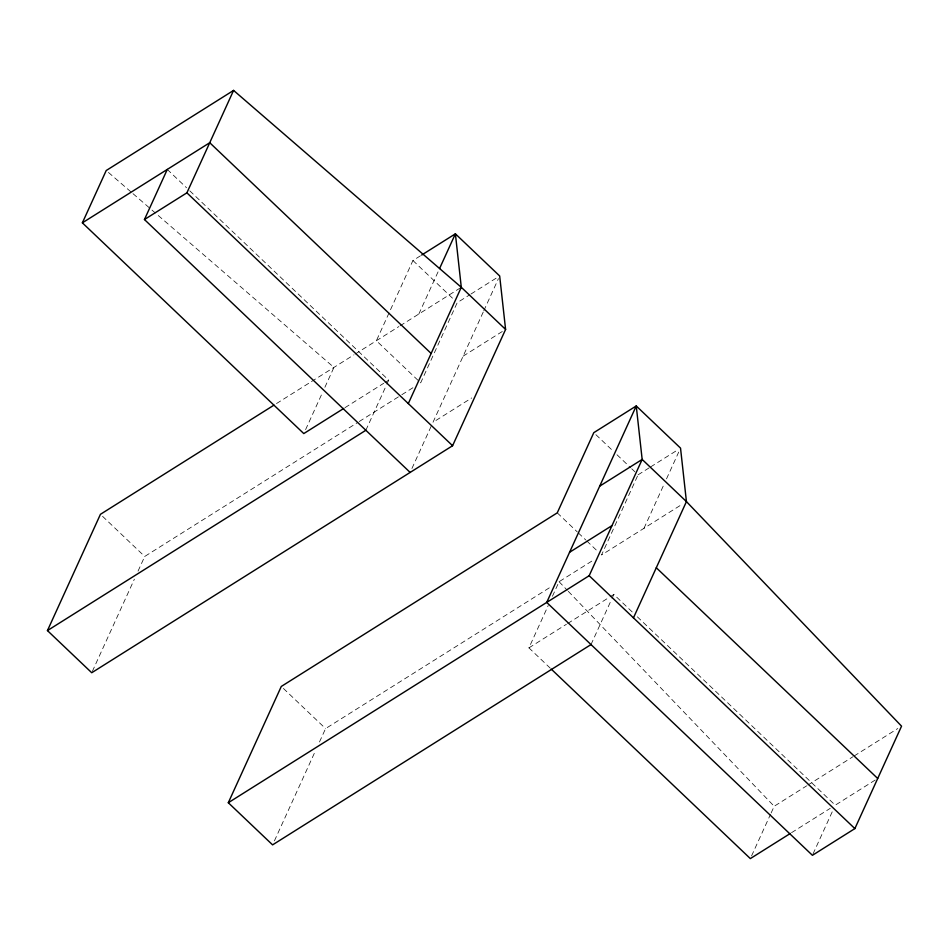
<?xml version="1.0" encoding="UTF-8"?>
<svg xmlns="http://www.w3.org/2000/svg" width="949" height="949" viewBox="0 0 949 949"><rect width="100%" height="100%" fill="white"/><g stroke="black" fill="none" stroke-linecap="round" stroke-linejoin="round"><path stroke-width="0.71" stroke-dasharray="4.75 3.56" d="M92.338 671.394L134.367 579.175M138.02 571.156L144.722 556.458L357.951 422.317M305.602 429.612L322.482 392.566M324.89 387.275L333.941 367.417L156.455 213.952M420.431 255.815L412.934 260.524L376.385 340.715L420.668 382.862L457.216 302.672L469.708 294.819M365.851 430.277L386.29 385.436M386.895 384.12L388.699 380.169L187.605 188.768M418.841 314.012L438.948 269.907M411.937 468.474L431.771 424.95M483.231 312.055L432.981 422.317L471.689 397.963M483.836 310.714L498.45 278.638M274.415 840.861L315.222 751.311M319.493 741.964L325.578 728.595L551.583 586.423M550.325 668.226L528.925 647.87L548.225 605.521M552.448 596.269L559.08 581.713L592.793 560.503M637.467 476.149L601.536 554.999L682.699 503.943M591.002 644.573L611.429 599.732M612.034 598.404L613.837 594.454L633.09 612.781M643.991 528.296L664.086 484.192M666.518 478.854L678.701 452.115M751.561 855.915L770.517 814.325M771.134 812.985L774.182 806.282L806.65 785.855M813.008 853.981L832.842 810.47M276.503 403.55L310.216 382.352M311.462 381.557L353.918 354.855M355.163 354.072L398.865 326.575M400.11 325.792L460.051 288.093M470.953 294.036L497.169 277.535M344.997 407.655L383.704 383.301M384.95 382.518L388.699 380.169M359.208 421.522L400.608 395.484M401.854 394.701L414.405 386.812M463.124 356.16L504.334 330.216M638.072 474.82L649.318 467.75M650.563 466.955L678.037 449.684M528.925 647.87L566.387 624.3M567.644 623.517L608.843 597.597M610.088 596.802L613.837 594.454M807.896 785.072L852.854 756.792M854.1 756.009L897.801 728.512M791.549 832.676L830.256 808.334M875.203 780.054L835.25 805.191L637.372 616.85M108.447 172.445L131.899 192.718M133.014 193.679L150.867 209.124M151.982 210.097L155.339 212.991M412.934 260.524L452.993 298.662M595.901 434.678L612.769 450.728M616.992 454.749L630.694 467.786M631.749 468.794L634.917 471.807M557.253 512.851L577.289 531.926M578.332 532.923L585.723 539.945M586.767 540.954L598.368 551.998M167.285 169.432L186.538 187.748M102.551 516.315L144.722 556.458M283.407 688.452L325.578 728.595M559.08 581.713L567.277 590.266M568.297 591.334L774.182 806.282"/><path stroke-width="1.42" d="M343.74 408.438L303.787 433.574L82.373 222.837L106.217 170.523L233.584 90.404L461.297 287.298L505.592 329.433L452.59 445.722L91.733 672.734L47.45 630.587L100.44 514.311L274 405.128M410.134 472.424L144.45 219.539L167.285 169.432M144.45 219.539L186.894 192.837L233.584 90.404M439.553 268.567L455.39 233.822L499.672 275.969L505.592 329.433M408.307 403.574L461.297 287.298L455.39 233.822L421.676 255.032M591.002 644.573L272.588 844.871L228.306 802.724L281.295 686.447L557.253 512.851L593.789 432.673L636.245 405.958L680.528 448.106L686.435 501.594L633.457 617.858M228.306 802.724L589.175 575.711L642.165 459.435L636.245 405.958L546.719 602.425L812.415 855.31L854.871 828.596L901.55 726.163L686.435 501.594L642.165 459.435L599.709 486.149M82.373 222.837L209.741 142.718L431.154 353.455M47.45 630.587L365.851 430.277M569.554 552.306L612.01 525.592M790.303 833.471L750.339 858.596L551.393 669.247M656.293 567.739L877.706 778.477M186.894 192.837L452.59 445.722M589.175 575.711L854.871 828.596"/></g></svg>
